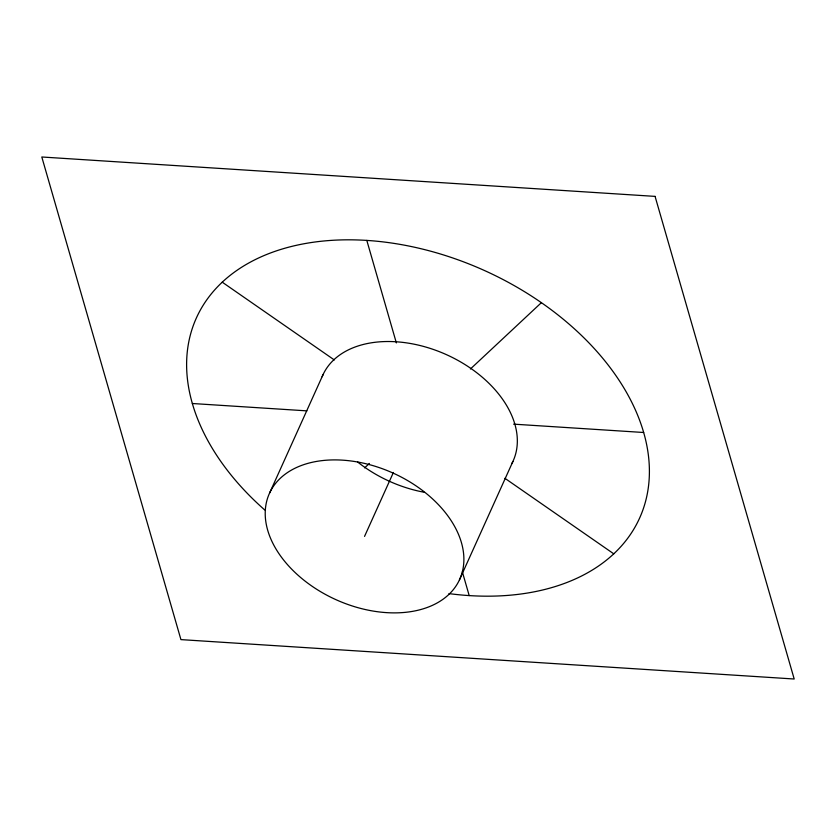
<?xml version="1.0" encoding="UTF-8"?>
<svg xmlns="http://www.w3.org/2000/svg" width="836" height="836" viewBox="0 0 836 836"><rect width="100%" height="100%" fill="white"/><g stroke="black" fill="none" stroke-linecap="round" stroke-linejoin="round"><path stroke-width="1.25" d="M269.662 492.885L323.114 374.497M364.548 536.388L393.411 472.455M459.434 579.902A104.385 69.44 24.3 0 0 342.572 460.155A104.385 69.44 24.3 0 0 291.639 569.117A104.385 69.44 24.3 0 0 459.434 579.902L512.886 461.503M364.621 467.888L369.387 463.437M470.417 369L541.373 302.674M192.332 403.506L306.885 410.863M513.607 424.145L643.668 432.494M222.23 282.171L334.316 359.94M504.902 478.296L613.77 553.829M366.805 240.413L396.358 342.917M462.35 571.855L469.195 595.587M322.153 376.702A104.385 69.44 24.3 0 1 447.406 355.091A104.385 69.44 24.3 0 1 511.81 463.656M424.04 492.226A104.385 69.44 24.3 0 1 357.589 461.974M264.719 509.95A243.161 161.766 24.3 0 1 285.578 248.031A243.161 161.766 24.3 0 1 633.604 406.035A243.161 161.766 24.3 0 1 448.953 593.602M655.069 196.387L41.8 156.99L180.931 639.613L794.2 679.01L655.069 196.387"/></g></svg>
